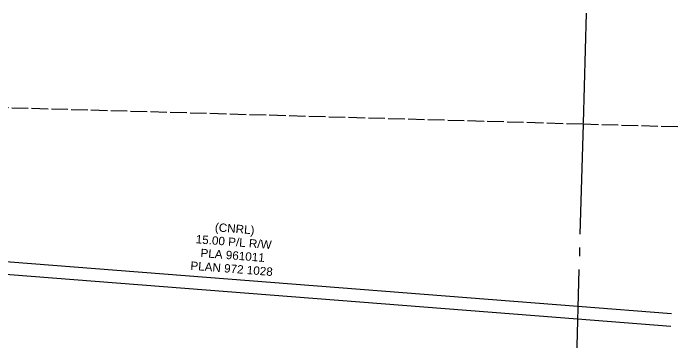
# Model space of a CAD drawing. Extents: x 363066 to 375462, y 6077936 to 6083550.
# Drawn here: x 372321 to 373075, y 6081335 to 6081710 of the extents above; entities that cross this region are included whole.
import ezdxf
from ezdxf.enums import TextEntityAlignment as Align

# ---------------------------------------------------------------- set-up
doc = ezdxf.new("R2010")
doc.units = 0
doc.header["$LTSCALE"] = 5
for name, pattern in [('foc-QUARTERLINE', [33, 25, -3, 2, -3]), ('foc-UNSURVEYED', [12.5, 10, -2.5]), ('UNSURVEY_LINE', [4.5, 3.75, -0.75])]:
    doc.linetypes.add(name, pattern=pattern)
for name, color, linetype in [('F-RW', 190, 'Continuous'), ('L-QSEC', 8, 'foc-QUARTERLINE'), ('L-USEC', 7, 'foc-UNSURVEYED')]:
    doc.layers.add(name, color=color, linetype=linetype)
doc.layers.add('F-RW-T', color=190, linetype='Continuous', lineweight=9)
doc.styles.add('A80', font='arial.ttf', dxfattribs={"height": 9.5})

msp = doc.modelspace()

# ---------------------------------------------------------------- linework, layer by layer
at = {"layer": 'F-RW', "flags": 128}
msp.add_lwpolyline([(373067.51, 6081353.73), (372961.56, 6081362.01), (372166.68, 6081424.12), (372136.57, 6081426.48), (371675.62, 6081462.5), (371655.53, 6081464.07), (371640.51, 6081465.45), (371643.1, 6081480.09), (371658.09, 6081478.95), (371666.68, 6081478.23), (371678.18, 6081477.32), (371685.74, 6081476.73), (372137, 6081441.47), (372167.11, 6081439.12), (372961.98, 6081377.01), (373068.02, 6081368.72)], dxfattribs=at)
at = {"layer": 'L-QSEC'}
for p, q in [((372971.39, 6081709.72), (372967.82, 6081583.62)), ((372967.82, 6081583.62), (372945.94, 6080809.52))]:
    msp.add_line(p, q, dxfattribs=at)
at = {"layer": 'L-USEC', "linetype": 'UNSURVEY_LINE'}
for p, q in [((372967.82, 6081583.62), (372171.87, 6081606.27)), ((373075.22, 6081580.56), (372967.82, 6081583.62))]:
    msp.add_line(p, q, dxfattribs=at)

# ---------------------------------------------------------------- texts
at = {"layer": 'F-RW-T', "style": 'A80'}
for s, rotation, p in [('(CNRL)', 355.58347, (372572.09, 6081460.26)), ('15.00 P/L R/W', 355.58347, (372570.92, 6081445.11)), ('PLA 961011', 355.58347, (372569.75, 6081429.95)), ('PLAN 972 1028', 355.58333, (372568.57, 6081414.74))]:
    msp.add_text(s, height=9.5, rotation=rotation, dxfattribs=at).set_placement(p, align=Align.CENTER)

doc.saveas('drawing.dxf')
